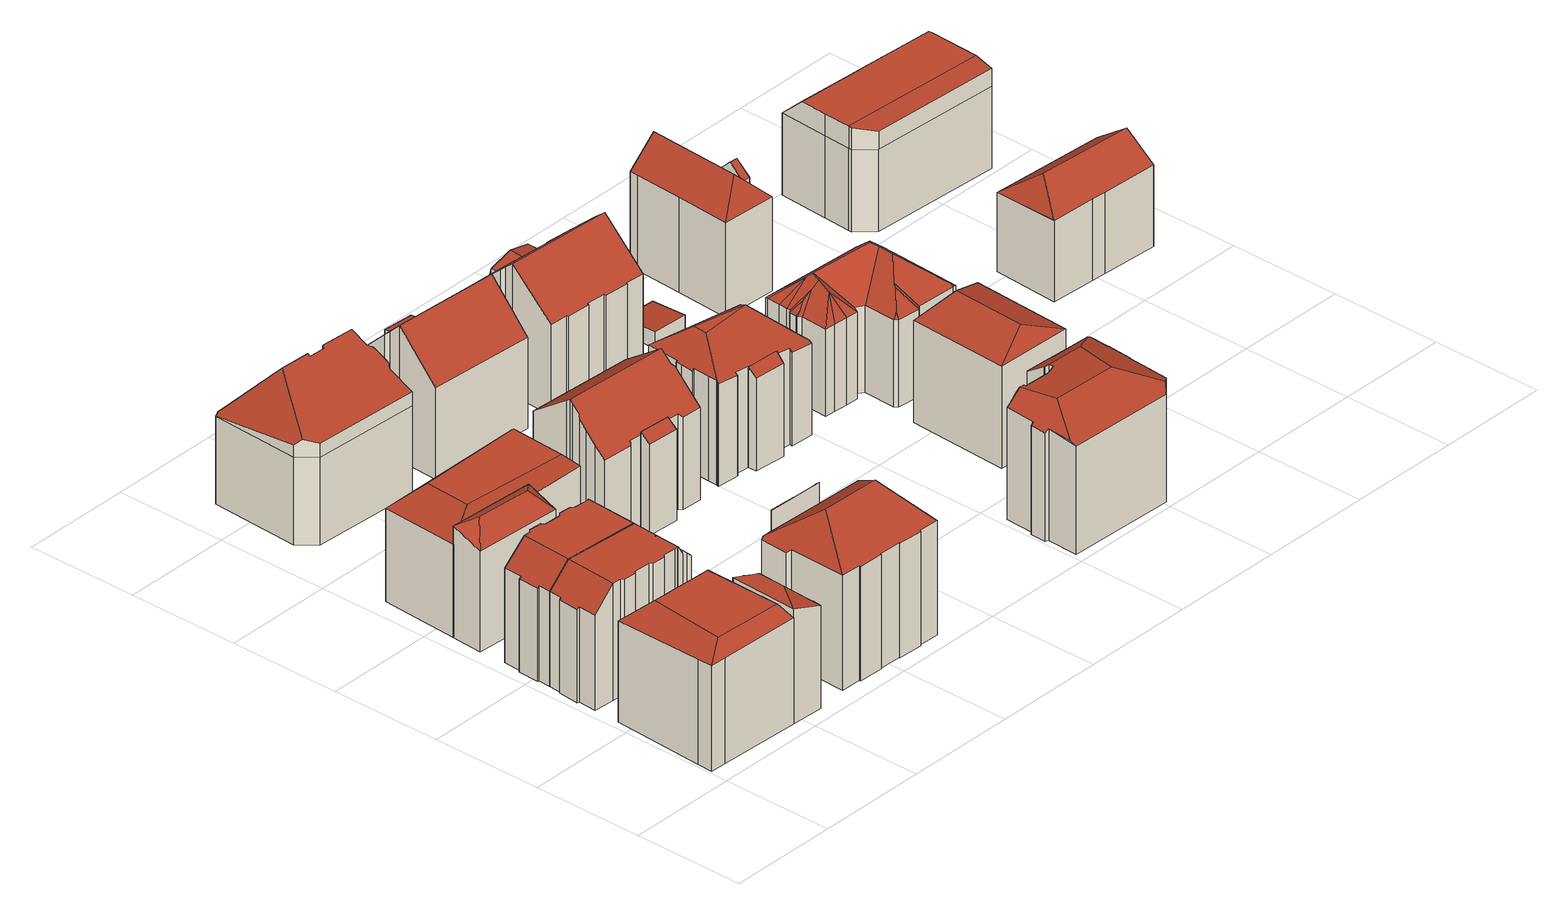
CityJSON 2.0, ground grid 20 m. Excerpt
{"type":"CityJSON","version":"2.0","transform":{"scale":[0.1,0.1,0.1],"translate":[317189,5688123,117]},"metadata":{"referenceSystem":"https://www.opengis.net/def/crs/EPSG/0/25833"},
"CityObjects":{
"building1":{"type":"Building","attributes":{"Gemeindeschluessel":14713000,"Geometrietyp2DReferenz":"3000","function":"31001_9998","roofType":"9999"},"children":["building1-1","building1-2"]},
"building1-1":{"type":"BuildingPart","attributes":{"Dachtyp_tdc":"tdcCutTentRoof","Dachneigung":0.402,"QualitaetDacherkennung":64,"Geometrietyp2DReferenz":"3000","roofType":"9999","measuredHeight":20.85},"parents":["building1"],"geometry":[{"type":"MultiSurface","lod":"2","boundaries":[[[0,1,2,3]],[[1,4,5,2]],[[4,6,7,5]],[[8,9,10,11]],[[9,12,13,10]],[[12,14,15,13]],[[14,16,17,15]],[[16,18,19,17]],[[18,20,21,19]],[[20,22,23,21]],[[22,24,25,23]],[[24,26,27,25]],[[26,0,3,27]],[[12,9,8,28,29]],[[16,14,12,29,30]],[[22,20,18,16,30,31]],[[8,6,4,1,0,26,24,22,31,28]],[[31,30,29,28]],[[3,2,5,7,11,10,13,15,17,19,21,23,25,27]],[[11,7,6,8]]],"semantics":{"surfaces":[{"type":"WallSurface"},{"type":"RoofSurface"},{"type":"GroundSurface"},{"type":"ClosureSurface"}],"values":[0,0,0,0,0,0,0,0,0,0,0,0,0,1,1,1,1,1,2,3]}}]},
"building1-2":{"type":"BuildingPart","attributes":{"Dachtyp_tdc":"tdcHipRoof","Dachneigung":42.97,"QualitaetDacherkennung":53,"Geometrietyp2DReferenz":"3000","roofType":"3200","measuredHeight":20.93},"parents":["building1"],"geometry":[{"type":"MultiSurface","lod":"2","boundaries":[[[32,33,34,35]],[[33,36,37,34]],[[36,38,39,37]],[[38,40,41,39]],[[40,42,11,41]],[[42,8,11]],[[43,44,45,7,6]],[[44,46,47,45]],[[46,48,49,47]],[[48,50,51,49]],[[50,52,53,51]],[[52,54,55,53]],[[54,32,35,55]],[[50,48,46,44,43,56]],[[42,40,57]],[[43,42,57,56]],[[40,38,36,33,32,54,52,50,56,57]],[[35,34,37,39,41,11,7,45,47,49,51,53,55]],[[6,8,42,43]],[[6,7,11,8]]],"semantics":{"surfaces":[{"type":"WallSurface"},{"type":"RoofSurface"},{"type":"GroundSurface"},{"type":"ClosureSurface"}],"values":[0,0,0,0,0,0,0,0,0,0,0,0,0,1,1,1,1,2,0,3]}}]},
"building2":{"type":"Building","attributes":{"Gemeindeschluessel":14713000,"Geometrietyp2DReferenz":"3000","function":"31001_9998","roofType":"9999"},"children":["building2-1","building2-2"]},
"building2-1":{"type":"BuildingPart","attributes":{"Dachtyp_tdc":"tdcCutGableRoof","Dachneigung":0.025,"QualitaetDacherkennung":58,"Geometrietyp2DReferenz":"3000","roofType":"9999","measuredHeight":20.74},"parents":["building2"],"geometry":[{"type":"MultiSurface","lod":"2","boundaries":[[[58,59,60,61]],[[59,62,63,60]],[[62,64,65,63]],[[64,66,67,65]],[[66,68,69,67]],[[68,70,71,69]],[[70,72,73,71]],[[72,74,75,73]],[[74,76,77,75]],[[76,78,79,77]],[[78,80,81,79]],[[80,82,83,81]],[[82,84,85,83]],[[84,86,87,85]],[[86,88,89,87]],[[88,90,91,89]],[[90,92,93,91]],[[92,94,95,93]],[[96,97,98,99]],[[97,100,101,98]],[[100,102,103,101]],[[102,58,61,103]],[[97,96,94,92,90]],[[88,86,84,82,80,78,76,74]],[[90,88,74,72,70,68,66,64,62,59,58,102,100,97]],[[61,60,63,65,67,69,71,73,75,77,79,81,83,85,87,89,91,93,95,99,98,101,103]],[[99,95,94,96]]],"semantics":{"surfaces":[{"type":"WallSurface"},{"type":"RoofSurface"},{"type":"GroundSurface"},{"type":"ClosureSurface"}],"values":[0,0,0,0,0,0,0,0,0,0,0,0,0,0,0,0,0,0,0,0,0,0,1,1,1,2,3]}}]},
"building2-2":{"type":"BuildingPart","attributes":{"Dachtyp_tdc":"tdcPolyFlatRoof","Dachneigung":43.73,"QualitaetDacherkennung":75,"Geometrietyp2DReferenz":"3000","roofType":"2100","measuredHeight":19.77},"parents":["building2"],"geometry":[{"type":"MultiSurface","lod":"2","boundaries":[[[104,105,106,107]],[[105,108,99,106]],[[109,110,111,95,94]],[[110,112,113,111]],[[112,114,115,113]],[[114,116,117,115]],[[116,118,119,117]],[[118,120,121,119]],[[120,122,123,121]],[[122,124,125,123]],[[124,104,107,125]],[[124,122,120,118,116,114,112,110,109,108,105,104]],[[107,106,99,95,111,113,115,117,119,121,123,125]],[[109,94,96,108]],[[94,95,99,96]]],"semantics":{"surfaces":[{"type":"WallSurface"},{"type":"RoofSurface"},{"type":"GroundSurface"},{"type":"ClosureSurface"}],"values":[0,0,0,0,0,0,0,0,0,0,0,1,2,0,3]}}]},
"building3":{"type":"Building","attributes":{"Gemeindeschluessel":14713000,"Geometrietyp2DReferenz":"3000","function":"31001_9998","roofType":"9999"},"children":["building3-1","building3-2"]},
"building3-1":{"type":"BuildingPart","attributes":{"Dachtyp_tdc":"tdcPolyFlatRoof","Dachneigung":44.16,"QualitaetDacherkennung":82,"Geometrietyp2DReferenz":"3000","roofType":"2100","measuredHeight":19.74},"parents":["building3"],"geometry":[{"type":"MultiSurface","lod":"2","boundaries":[[[126,127,128,129]],[[126,130,131,127]],[[130,132,133,131]],[[132,134,135,133]],[[134,136,137,135]],[[136,138,139,137]],[[138,140,141,139]],[[140,142,143,141]],[[142,144,145,143]],[[144,146,147,145]],[[146,144,142,140,138,136,134,132,130,126,129]],[[128,127,131,133,135,137,139,141,143,145,147]],[[129,128,147,146]]],"semantics":{"surfaces":[{"type":"WallSurface"},{"type":"RoofSurface"},{"type":"GroundSurface"},{"type":"ClosureSurface"}],"values":[0,0,0,0,0,0,0,0,0,0,1,2,3]}}]},
"building3-2":{"type":"BuildingPart","attributes":{"Dachtyp_tdc":"tdcCutGableRoof","Dachneigung":0.342,"QualitaetDacherkennung":62,"Geometrietyp2DReferenz":"3000","roofType":"9999","measuredHeight":20.79},"parents":["building3"],"geometry":[{"type":"MultiSurface","lod":"2","boundaries":[[[148,149,150,151]],[[149,152,153,150]],[[152,154,155,153]],[[154,156,157,155]],[[156,158,159,157]],[[158,160,161,159]],[[160,162,163,161]],[[162,129,128,163]],[[146,164,93,147]],[[164,165,166,93]],[[165,88,89,166]],[[88,86,87,89]],[[86,167,168,87]],[[167,169,170,168]],[[169,171,172,170]],[[171,173,174,172]],[[173,175,176,174]],[[175,177,178,176]],[[177,179,180,178]],[[179,181,182,180]],[[181,148,151,182]],[[177,175,173,171,169,167,86,88]],[[165,164,146,129,162]],[[88,165,162,160,158,156,154,152,149,148,181,179,177]],[[151,150,153,155,157,159,161,163,128,147,93,166,89,87,168,170,172,174,176,178,180,182]],[[146,147,128,129]]],"semantics":{"surfaces":[{"type":"WallSurface"},{"type":"RoofSurface"},{"type":"GroundSurface"},{"type":"ClosureSurface"}],"values":[0,0,0,0,0,0,0,0,0,0,0,0,0,0,0,0,0,0,0,0,0,1,1,1,2,3]}}]},
"building4":{"type":"Building","attributes":{"Gemeindeschluessel":14713000,"Geometrietyp2DReferenz":"3000","function":"31001_9998","roofType":"9999"},"children":["building4-1","building4-2"]},
"building4-1":{"type":"BuildingPart","attributes":{"Dachtyp_tdc":"tdcCutTentRoof","Dachneigung":0.032,"QualitaetDacherkennung":60,"Geometrietyp2DReferenz":"3000","roofType":"9999","measuredHeight":20.72},"parents":["building4"],"geometry":[{"type":"MultiSurface","lod":"2","boundaries":[[[183,184,185,186]],[[184,187,188,185]],[[187,189,190,188]],[[184,183,191,192]],[[187,184,192,193]],[[189,187,193,194]],[[183,195,189,194,191]],[[194,193,192,191]],[[186,185,188,190,196]],[[195,196,190,189]],[[183,186,196,195]]],"semantics":{"surfaces":[{"type":"WallSurface"},{"type":"RoofSurface"},{"type":"GroundSurface"},{"type":"ClosureSurface"}],"values":[0,0,0,1,1,1,1,1,2,0,3]}}]},
"building4-2":{"type":"BuildingPart","attributes":{"Dachtyp_tdc":"tdcHipRoof","Dachneigung":42.62,"QualitaetDacherkennung":52,"Geometrietyp2DReferenz":"3000","roofType":"3200","measuredHeight":20.84},"parents":["building4"],"geometry":[{"type":"MultiSurface","lod":"2","boundaries":[[[197,198,199,196,195]],[[198,200,201,199]],[[200,202,183,186,201]],[[198,197,203]],[[202,200,204]],[[197,202,204,203]],[[200,198,203,204]],[[186,196,199,201]],[[195,183,202,197]],[[196,186,183,195]]],"semantics":{"surfaces":[{"type":"WallSurface"},{"type":"RoofSurface"},{"type":"GroundSurface"},{"type":"ClosureSurface"}],"values":[0,0,0,1,1,1,1,2,0,3]}}]},
"building5":{"type":"Building","attributes":{"Gemeindeschluessel":14713000,"Geometrietyp2DReferenz":"3000","function":"31001_9998","roofType":"9999"},"children":["building5-1","building5-2"]},
"building5-1":{"type":"BuildingPart","attributes":{"Dachtyp_tdc":"tdcFreeFormRoof","Dachneigung":36.02,"QualitaetDacherkennung":24,"Geometrietyp2DReferenz":"3000","roofType":"5000","measuredHeight":26.17},"parents":["building5"],"geometry":[{"type":"MultiSurface","lod":"2","boundaries":[[[205,206,207,208]],[[206,209,210,207]],[[209,211,212,210]],[[211,213,214,212]],[[213,215,216,214]],[[215,217,218,216]],[[217,219,220,218]],[[219,221,222,220]],[[221,223,224,222]],[[223,225,226,224]],[[225,227,228,226]],[[227,229,230,228]],[[229,231,232,230]],[[233,234,235,236]],[[234,237,238,235]],[[237,239,240,238]],[[239,241,242,240]],[[241,243,244,242]],[[243,245,246,244]],[[245,247,248,246]],[[247,205,208,248]],[[243,241,239,237,234,249]],[[234,233,231,229,227,225,250,249]],[[225,223,221,219,217,250]],[[217,215,213,211,209,206,205,247,245,243,249,250]],[[208,207,210,212,214,216,218,220,222,224,226,228,230,232,236,235,238,240,242,244,246,248]],[[236,232,231,233]]],"semantics":{"surfaces":[{"type":"WallSurface"},{"type":"RoofSurface"},{"type":"GroundSurface"},{"type":"ClosureSurface"}],"values":[0,0,0,0,0,0,0,0,0,0,0,0,0,0,0,0,0,0,0,0,0,1,1,1,1,2,3]}}]},
"building5-2":{"type":"BuildingPart","attributes":{"Dachtyp_tdc":"tdcPolyFlatRoof","Dachneigung":46.43,"QualitaetDacherkennung":60,"Geometrietyp2DReferenz":"3000","roofType":"2100","measuredHeight":24},"parents":["building5"],"geometry":[{"type":"MultiSurface","lod":"2","boundaries":[[[251,252,230,232,231]],[[252,253,254,230]],[[253,255,256,254]],[[255,257,258,256]],[[257,259,260,258]],[[259,261,262,260]],[[261,263,264,262]],[[263,265,233,236,264]],[[265,263,261,259,257,255,253,252,251]],[[232,230,254,256,258,260,262,264,236]],[[251,231,233,265]],[[231,232,236,233]]],"semantics":{"surfaces":[{"type":"WallSurface"},{"type":"RoofSurface"},{"type":"GroundSurface"},{"type":"ClosureSurface"}],"values":[0,0,0,0,0,0,0,0,1,2,0,3]}}]},
"building6":{"type":"Building","attributes":{"Dachtyp_tdc":"tdcFreeFormRoof","Gemeindeschluessel":14713000,"Dachneigung":23.15,"QualitaetDacherkennung":26,"Geometrietyp2DReferenz":"3000","function":"31001_9998","roofType":"5000","measuredHeight":23.37},"geometry":[{"type":"MultiSurface","lod":"2","boundaries":[[[266,267,268,269]],[[267,270,271,268]],[[270,272,273,271]],[[272,274,275,273]],[[274,276,277,275]],[[276,278,279,277]],[[278,280,281,279]],[[280,282,283,281]],[[282,284,285,283]],[[284,286,287,285]],[[286,288,289,287]],[[288,290,291,289]],[[290,292,293,291]],[[292,294,295,293]],[[294,296,297,295]],[[296,298,299,297]],[[298,300,301,299]],[[300,302,303,301]],[[302,304,305,303]],[[304,306,307,305]],[[306,308,309,307]],[[308,310,311,309]],[[310,312,313,311]],[[312,314,315,313]],[[314,316,317,315]],[[316,318,319,317]],[[318,320,321,319]],[[320,322,323,321]],[[322,324,325,323]],[[324,326,327,325]],[[326,266,269,327]],[[328,329,330,331,332]],[[333,334,335,336,331,330,337,338,339,340,341,342,343,344,345]],[[346,347,348,349,350,351,352,353,354,320,318,316,355,332,331,336]],[[356,357,358,359,360,361,333,345]],[[282,361,360,284]],[[280,334,333,361,282]],[[284,360,359,286]],[[286,359,358,288]],[[288,358,357,290]],[[290,357,356,292]],[[292,356,345,344,294]],[[314,355,316]],[[312,328,332,355,314]],[[322,354,353,324]],[[320,354,322]],[[324,353,352,326]],[[326,352,351,266]],[[266,351,350,267]],[[267,350,349,270]],[[270,349,348,272]],[[272,348,347,274]],[[274,347,346,276]],[[276,346,336,335,278]],[[294,344,343,296]],[[296,343,342,298]],[[298,342,341,300]],[[300,341,340,302]],[[302,340,339,304]],[[304,339,338,306]],[[306,338,337,308]],[[308,337,330,329,310]],[[278,335,334,280]],[[310,329,328,312]],[[269,268,271,273,275,277,279,281,283,285,287,289,291,293,295,297,299,301,303,305,307,309,311,313,315,317,319,321,323,325,327]]],"semantics":{"surfaces":[{"type":"WallSurface"},{"type":"RoofSurface"},{"type":"GroundSurface"}],"values":[0,0,0,0,0,0,0,0,0,0,0,0,0,0,0,0,0,0,0,0,0,0,0,0,0,0,0,0,0,0,0,1,1,1,1,0,0,0,0,0,0,0,0,0,0,0,0,0,0,0,0,0,0,0,0,0,0,0,0,0,0,0,0,0,2]}}]},
"building7":{"type":"Building","attributes":{"Gemeindeschluessel":14713000,"Geometrietyp2DReferenz":"3000","function":"31001_9998","roofType":"9999"},"children":["building7-1","building7-2"]},
"building7-1":{"type":"BuildingPart","attributes":{"Dachtyp_tdc":"tdcPolyFlatRoof","Dachneigung":33.66,"QualitaetDacherkennung":47,"Geometrietyp2DReferenz":"3000","roofType":"2100","measuredHeight":17.41},"parents":["building7"],"geometry":[{"type":"MultiSurface","lod":"2","boundaries":[[[362,363,364,365,366]],[[363,367,368,364]],[[367,369,370,371,368]],[[369,367,363,362]],[[365,364,368,371]],[[366,370,369,362]],[[366,365,371,370]]],"semantics":{"surfaces":[{"type":"WallSurface"},{"type":"RoofSurface"},{"type":"GroundSurface"},{"type":"ClosureSurface"}],"values":[0,0,0,1,2,0,3]}}]},
"building7-2":{"type":"BuildingPart","attributes":{"Dachtyp_tdc":"tdcGableRoof","Dachneigung":43.45,"QualitaetDacherkennung":40,"Geometrietyp2DReferenz":"3000","roofType":"3100","measuredHeight":23.64},"parents":["building7"],"geometry":[{"type":"MultiSurface","lod":"2","boundaries":[[[372,373,374,375]],[[373,376,377,374]],[[376,366,365,377]],[[370,378,379,371]],[[378,380,381,379]],[[380,382,383,381]],[[382,384,385,383]],[[384,386,387,385]],[[386,388,389,387]],[[388,390,391,389]],[[390,392,393,391]],[[392,394,395,393]],[[394,396,397,395]],[[396,398,399,397]],[[398,400,401,399]],[[400,402,403,401]],[[402,404,405,403]],[[404,406,407,405]],[[406,408,409,407]],[[408,410,411,409]],[[410,372,375,411]],[[406,404,402,400,398,396]],[[396,394,392,390,388,386,384,382,380,378,370,366,376,373,372,410,408,406]],[[375,374,377,365,371,379,381,383,385,387,389,391,393,395,397,399,401,403,405,407,409,411]],[[371,365,366,370]]],"semantics":{"surfaces":[{"type":"WallSurface"},{"type":"RoofSurface"},{"type":"GroundSurface"},{"type":"ClosureSurface"}],"values":[0,0,0,0,0,0,0,0,0,0,0,0,0,0,0,0,0,0,0,0,0,1,1,2,3]}}]},
"building8":{"type":"Building","attributes":{"Gemeindeschluessel":14713000,"Geometrietyp2DReferenz":"3000","function":"31001_9998","roofType":"9999"},"children":["building8-1","building8-2"]},
"building8-1":{"type":"BuildingPart","attributes":{"Dachtyp_tdc":"tdcGableRoof","Dachneigung":44.32,"QualitaetDacherkennung":58,"Geometrietyp2DReferenz":"3000","roofType":"3100","measuredHeight":23.91},"parents":["building8"],"geometry":[{"type":"MultiSurface","lod":"2","boundaries":[[[412,413,414,415]],[[413,416,417,414]],[[416,418,417]],[[419,420,421,422]],[[419,423,424,420]],[[423,425,426,424]],[[425,427,428,426]],[[427,429,430,428]],[[429,431,432,430]],[[431,433,434,432]],[[433,435,436,434]],[[435,437,438,436]],[[437,439,440,438]],[[439,412,415,440]],[[435,433,431,429,427]],[[427,425,423,419,422,441,416,413,412,439,437,435]],[[415,414,417,442,421,420,424,426,428,430,432,434,436,438,440]],[[441,443,418,416]],[[443,442,417,418]],[[422,443,441]],[[422,421,442,443]]],"semantics":{"surfaces":[{"type":"WallSurface"},{"type":"RoofSurface"},{"type":"GroundSurface"},{"type":"ClosureSurface"}],"values":[0,0,0,0,0,0,0,0,0,0,0,0,0,0,1,1,2,0,3,0,3]}}]},
"building8-2":{"type":"BuildingPart","attributes":{"Dachtyp_tdc":"tdcPolyFlatRoof","Dachneigung":6.25,"QualitaetDacherkennung":30,"Geometrietyp2DReferenz":"3000","roofType":"2100","measuredHeight":16.56},"parents":["building8"],"geometry":[{"type":"MultiSurface","lod":"2","boundaries":[[[418,444,445,417]],[[444,446,447,445]],[[446,448,449,447]],[[448,450,451,449]],[[450,452,453,451]],[[452,454,455,453]],[[454,456,457,455]],[[456,422,421,457]],[[422,456,454,452,450,448,446,444,418,443]],[[442,417,445,447,449,451,453,455,457,421]],[[417,442,443,418]],[[442,421,422,443]]],"semantics":{"surfaces":[{"type":"WallSurface"},{"type":"RoofSurface"},{"type":"GroundSurface"},{"type":"ClosureSurface"}],"values":[0,0,0,0,0,0,0,0,1,2,3,3]}}]},
"building9":{"type":"Building","attributes":{"Gemeindeschluessel":14713000,"Geometrietyp2DReferenz":"3000","function":"31001_9998","roofType":"9999"},"children":["building9-1","building9-2"]},
"building9-1":{"type":"BuildingPart","attributes":{"Dachtyp_tdc":"tdcPolyFlatRoof","Dachneigung":43.07,"QualitaetDacherkennung":37,"Geometrietyp2DReferenz":"3000","roofType":"2100","measuredHeight":17.81},"parents":["building9"],"geometry":[{"type":"MultiSurface","lod":"2","boundaries":[[[458,459,460,461]],[[462,463,464,465,466]],[[463,458,461,464]],[[463,462,467,459,458]],[[461,460,465,464]],[[466,467,462]],[[465,460,459,467,466]]],"semantics":{"surfaces":[{"type":"WallSurface"},{"type":"RoofSurface"},{"type":"GroundSurface"},{"type":"ClosureSurface"}],"values":[0,0,0,1,2,0,3]}}]},
"building9-2":{"type":"BuildingPart","attributes":{"Dachtyp_tdc":"tdcCutTentRoof","Dachneigung":34.52,"QualitaetDacherkennung":42,"Geometrietyp2DReferenz":"3000","roofType":"9999","measuredHeight":22.27},"parents":["building9"],"geometry":[{"type":"MultiSurface","lod":"2","boundaries":[[[468,466,465,469]],[[470,460,459]],[[470,471,472,460]],[[471,473,474,472]],[[473,475,476,474]],[[475,477,478,476]],[[477,479,480,478]],[[479,481,482,480]],[[481,483,484,482]],[[483,485,486,484]],[[485,487,488,486]],[[487,489,490,488]],[[489,491,492,490]],[[491,493,494,492]],[[493,495,496,494]],[[495,497,498,496]],[[497,499,500,498]],[[499,501,502,500]],[[501,503,504,502]],[[503,505,506,504]],[[505,507,508,506]],[[507,509,510,508]],[[509,468,469,510]],[[493,491,489,487,485,483,481,479,511,512]],[[495,493,512,513]],[[505,503,501,499,497,495,513,514]],[[479,477,475,473,471,470,467,466,468,509,507,505,514,511]],[[514,513,512,511]],[[469,465,460,472,474,476,478,480,482,484,486,488,490,492,494,496,498,500,502,504,506,508,510]],[[459,467,470]],[[460,465,466,467,459]]],"semantics":{"surfaces":[{"type":"WallSurface"},{"type":"RoofSurface"},{"type":"GroundSurface"},{"type":"ClosureSurface"}],"values":[0,0,0,0,0,0,0,0,0,0,0,0,0,0,0,0,0,0,0,0,0,0,0,1,1,1,1,1,2,0,3]}}]},
"building10":{"type":"Building","attributes":{"Dachtyp_tdc":"tdcFreeFormRoof","Gemeindeschluessel":14713000,"Dachneigung":26.17,"QualitaetDacherkennung":40,"Geometrietyp2DReferenz":"3000","function":"31001_9998","roofType":"5000","measuredHeight":22.7},"geometry":[{"type":"MultiSurface","lod":"2","boundaries":[[[515,516,517,518]],[[516,519,520,517]],[[519,521,522,520]],[[521,523,524,522]],[[523,525,526,524]],[[525,527,528,526]],[[527,529,530,528]],[[529,531,532,530]],[[531,533,534,532]],[[533,535,536,534]],[[535,537,538,536]],[[537,539,540,538]],[[539,541,542,540]],[[541,543,544,542]],[[543,545,546,544]],[[545,547,548,546]],[[547,549,550,548]],[[549,551,552,550]],[[551,553,554,552]],[[553,555,556,554]],[[555,557,558,556]],[[557,559,560,558]],[[559,561,562,560]],[[561,563,564,562]],[[563,565,566,564]],[[565,567,568,566]],[[567,515,518,568]],[[565,569,570,571,572,567]],[[571,573,527,525,523,521,519,516,515,572]],[[574,575,551,549,547,545,543,541,576]],[[555,553,575,574,570,569,563,561,559,557]],[[570,574,576,539,537,535,533,531,529,573,571]],[[529,527,573]],[[541,539,576]],[[553,551,575]],[[515,567,572]],[[565,563,569]],[[518,517,520,522,524,526,528,530,532,534,536,538,540,542,544,546,548,550,552,554,556,558,560,562,564,566,568]]],"semantics":{"surfaces":[{"type":"WallSurface"},{"type":"RoofSurface"},{"type":"GroundSurface"}],"values":[0,0,0,0,0,0,0,0,0,0,0,0,0,0,0,0,0,0,0,0,0,0,0,0,0,0,0,1,1,1,1,1,0,0,0,0,0,2]}}]},
"building11":{"type":"Building","attributes":{"Gemeindeschluessel":14713000,"Geometrietyp2DReferenz":"3000","function":"31001_9998","roofType":"9999"},"children":["building11-1","building11-2"]},
"building11-1":{"type":"BuildingPart","attributes":{"Dachtyp_tdc":"tdcHipAndGableRoof","Dachneigung":75.78,"QualitaetDacherkennung":30,"Geometrietyp2DReferenz":"3000","roofType":"5000","measuredHeight":16.92},"parents":["building11"],"geometry":[{"type":"MultiSurface","lod":"2","boundaries":[[[577,578,579,580]],[[578,581,582,579]],[[581,583,584,582]],[[583,585,586,584]],[[585,587,588,586]],[[587,589,590,588]],[[589,591,592,590]],[[591,593,594,592]],[[593,595,596,594]],[[595,597,598,596]],[[593,591,589,587,585,583,581,578,599]],[[578,577,600,599]],[[600,597,595,593,599]],[[601,580,579,582,584,586,588,590,592,594,596,598]],[[577,580,601,600]],[[601,598,597,600]]],"semantics":{"surfaces":[{"type":"WallSurface"},{"type":"RoofSurface"},{"type":"GroundSurface"},{"type":"ClosureSurface"}],"values":[0,0,0,0,0,0,0,0,0,0,1,1,1,2,3,3]}}]},
"building11-2":{"type":"BuildingPart","attributes":{"Dachtyp_tdc":"tdcGableRoof","Dachneigung":42.78,"QualitaetDacherkennung":45,"Geometrietyp2DReferenz":"3000","roofType":"3100","measuredHeight":23.32},"parents":["building11"],"geometry":[{"type":"MultiSurface","lod":"2","boundaries":[[[602,603,580,604]],[[603,577,580]],[[605,606,607,598,597]],[[606,608,609,607]],[[608,610,611,609]],[[610,612,613,611]],[[612,614,615,613]],[[614,616,617,615]],[[616,618,619,617]],[[618,620,621,619]],[[620,622,623,621]],[[622,624,625,623]],[[624,626,627,625]],[[626,628,629,627]],[[628,630,631,629]],[[630,632,633,631]],[[632,634,635,633]],[[634,636,637,635]],[[636,638,639,637]],[[638,640,641,639]],[[640,602,604,641]],[[636,634,632,630,628,626,624,622,620,618,616,614]],[[614,612,610,608,606,605,603,602,640,638,636]],[[604,580,601,598,607,609,611,613,615,617,619,621,623,625,627,629,631,633,635,637,639,641]],[[605,597,600,577,603]],[[600,601,580,577]],[[597,598,601,600]]],"semantics":{"surfaces":[{"type":"WallSurface"},{"type":"RoofSurface"},{"type":"GroundSurface"},{"type":"ClosureSurface"}],"values":[0,0,0,0,0,0,0,0,0,0,0,0,0,0,0,0,0,0,0,0,0,1,1,2,0,3,3]}}]},
"building12":{"type":"Building","attributes":{"Dachtyp_tdc":"tdcHipRoof","Gemeindeschluessel":14713000,"Dachneigung":22.33,"QualitaetDacherkennung":56,"Geometrietyp2DReferenz":"3000","function":"31001_9998","roofType":"3200","measuredHeight":21.33},"geometry":[{"type":"MultiSurface","lod":"2","boundaries":[[[642,643,644,645]],[[643,646,647,644]],[[646,648,649,647]],[[648,642,645,649]],[[646,643,650]],[[642,648,651]],[[643,642,651,650]],[[648,646,650,651]],[[645,644,647,649]]],"semantics":{"surfaces":[{"type":"WallSurface"},{"type":"RoofSurface"},{"type":"GroundSurface"}],"values":[0,0,0,0,1,1,1,1,2]}}]},
"building13":{"type":"Building","attributes":{"Dachtyp_tdc":"tdcPolyFlatRoof","Gemeindeschluessel":14713000,"Dachneigung":4.81,"QualitaetDacherkennung":83,"Geometrietyp2DReferenz":"3000","function":"31001_9998","roofType":"2100","measuredHeight":3.1},"geometry":[{"type":"MultiSurface","lod":"2","boundaries":[[[652,653,654,655]],[[653,656,657,654]],[[656,658,659,657]],[[658,660,661,659]],[[660,652,655,661]],[[660,658,656,653,652]],[[655,654,657,659,661]]],"semantics":{"surfaces":[{"type":"WallSurface"},{"type":"RoofSurface"},{"type":"GroundSurface"}],"values":[0,0,0,0,0,1,2]}}]},
"building14":{"type":"Building","attributes":{"Dachtyp_tdc":"tdcFreeFormRoof","Gemeindeschluessel":14713000,"Dachneigung":40.59,"QualitaetDacherkennung":20,"Geometrietyp2DReferenz":"3000","function":"31001_9998","roofType":"5000","measuredHeight":21.59},"geometry":[{"type":"MultiSurface","lod":"2","boundaries":[[[662,663,664,665]],[[663,666,667,664]],[[666,668,669,667]],[[668,670,671,669]],[[670,672,673,671]],[[672,674,675,673]],[[674,676,677,675]],[[676,678,679,677]],[[678,680,681,679]],[[680,682,683,681]],[[682,684,685,683]],[[684,686,687,685]],[[686,688,689,687]],[[688,690,691,689]],[[690,692,693,691]],[[692,694,695,693]],[[694,696,697,695]],[[696,698,699,697]],[[698,700,701,699]],[[700,702,703,701]],[[702,704,705,703]],[[704,706,707,705]],[[706,662,665,707]],[[708,709,710,711,712,704,702]],[[700,708,702]],[[698,708,700]],[[708,698,696]],[[713,714,709,708,696,694]],[[715,716,713,694,692]],[[717,715,692,690]],[[717,690,688]],[[716,715,717,688,686]],[[718,714,713,716,686,684]],[[682,718,684]],[[680,718,682]],[[718,680,678]],[[710,709,714,718,678,676]],[[719,711,710,676,674]],[[720,721,722,723,719,674,672]],[[720,672,670]],[[721,720,670,668]],[[722,721,668,666]],[[724,723,722,666,663]],[[724,663,662]],[[712,711,719,723,724,662,706]],[[712,706,704]],[[665,664,667,669,671,673,675,677,679,681,683,685,687,689,691,693,695,697,699,701,703,705,707]]],"semantics":{"surfaces":[{"type":"WallSurface"},{"type":"RoofSurface"},{"type":"GroundSurface"}],"values":[0,0,0,0,0,0,0,0,0,0,0,0,0,0,0,0,0,0,0,0,0,0,0,1,1,1,1,1,1,1,1,1,1,1,1,1,1,1,1,1,1,1,1,1,1,1,2]}}]},
"building15":{"type":"Building","attributes":{"Gemeindeschluessel":14713000,"Geometrietyp2DReferenz":"3000","function":"31001_9998","roofType":"9999"},"children":["building15-1","building15-2"]},
"building15-1":{"type":"BuildingPart","attributes":{"Dachtyp_tdc":"tdcGableRoof","Dachneigung":40.24,"QualitaetDacherkennung":67,"Geometrietyp2DReferenz":"3000","roofType":"3100","measuredHeight":18.83},"parents":["building15"],"geometry":[{"type":"MultiSurface","lod":"2","boundaries":[[[725,726,727,728,729]],[[726,730,731,727]],[[730,732,733,731]],[[730,726,734]],[[725,735,732,736]],[[726,725,736,734]],[[732,730,734,736]],[[728,727,731,733]],[[729,735,725]],[[728,733,732,735,729]]],"semantics":{"surfaces":[{"type":"WallSurface"},{"type":"RoofSurface"},{"type":"GroundSurface"},{"type":"ClosureSurface"}],"values":[0,0,0,0,0,1,1,2,0,3]}}]},
"building15-2":{"type":"BuildingPart","attributes":{"Dachtyp_tdc":"tdcHipAndGableRoof","Dachneigung":43.67,"QualitaetDacherkennung":91,"Geometrietyp2DReferenz":"3000","roofType":"5000","measuredHeight":21.53},"parents":["building15"],"geometry":[{"type":"MultiSurface","lod":"2","boundaries":[[[737,738,739,740]],[[738,741,742,739]],[[741,729,728,742]],[[743,744,745,733,732]],[[744,746,747,745]],[[746,748,749,747]],[[748,750,751,749]],[[750,752,753,751]],[[752,737,740,753]],[[748,746,754]],[[746,744,743,735,729,741,738,754]],[[738,737,752,750,748,754]],[[740,739,742,728,733,745,747,749,751,753]],[[743,732,735]],[[732,733,728,729,735]]],"semantics":{"surfaces":[{"type":"WallSurface"},{"type":"RoofSurface"},{"type":"GroundSurface"},{"type":"ClosureSurface"}],"values":[0,0,0,0,0,0,0,0,0,1,1,1,2,0,3]}}]},
"building16":{"type":"Building","attributes":{"Dachtyp_tdc":"tdcFreeFormRoof","Gemeindeschluessel":14713000,"Dachneigung":36.51,"QualitaetDacherkennung":79,"Geometrietyp2DReferenz":"3000","function":"31001_9998","roofType":"5000","measuredHeight":18.53},"geometry":[{"type":"MultiSurface","lod":"2","boundaries":[[[755,756,757,758]],[[756,759,760,757]],[[759,761,762,760]],[[761,763,764,762]],[[763,765,766,764]],[[765,755,758,766]],[[767,756,768]],[[763,761,769,767,768,755,765]],[[767,769,759,756]],[[756,755,768]],[[761,759,769]],[[758,757,760,762,764,766]]],"semantics":{"surfaces":[{"type":"WallSurface"},{"type":"RoofSurface"},{"type":"GroundSurface"}],"values":[0,0,0,0,0,0,1,1,1,0,0,2]}}]},
"building17":{"type":"Building","attributes":{"Dachtyp_tdc":"tdcFreeFormRoof","Gemeindeschluessel":14713000,"Dachneigung":0.588,"QualitaetDacherkennung":51,"Geometrietyp2DReferenz":"3000","function":"31001_9998","roofType":"5000","measuredHeight":18.52},"geometry":[{"type":"MultiSurface","lod":"2","boundaries":[[[770,771,772,773]],[[771,774,775,772]],[[774,776,777,775]],[[776,778,779,777]],[[778,780,781,779]],[[780,782,783,781]],[[782,784,785,783]],[[784,786,787,785]],[[786,788,789,787]],[[788,790,791,789]],[[790,770,773,791]],[[792,793,794,795,796]],[[797,798,770,790,799,800]],[[801,800,799,802,794,793]],[[786,794,802,788]],[[788,802,799,790]],[[778,801,793,792,780]],[[776,800,801,778]],[[774,797,800,776]],[[771,798,797,774]],[[770,798,771]],[[782,796,795,784]],[[780,792,796,782]],[[784,795,794,786]],[[773,772,775,777,779,781,783,785,787,789,791]]],"semantics":{"surfaces":[{"type":"WallSurface"},{"type":"RoofSurface"},{"type":"GroundSurface"}],"values":[0,0,0,0,0,0,0,0,0,0,0,1,1,1,0,0,0,0,0,0,0,0,0,0,2]}}]}
},
"vertices":[
[194,182,182],[189,182,192],[189,182,10],[194,182,10],[188,160,193],[188,160,10],[188,152,193],[188,152,10],[183,27,198],[34,32,197],[34,32,10],[183,27,10],[4,33,197],[4,33,10],[6,61,196],[6,61,10],[15,227,189],[15,227,10],[128,221,190],[128,221,10],[130,225,186],[130,225,10],[192,221,187],[192,221,10],[197,221,177],[197,221,10],[196,183,178],[196,183,10],[172,50,218],[45,56,218],[60,195,217],[175,190,217],
[242,86,193],[249,85,187],[249,85,10],[242,86,10],[247,41,187],[247,41,10],[242,41,193],[242,41,10],[241,25,193],[241,25,10],[183,27,214],[188,152,214],[220,152,202],[220,152,10],[220,160,198],[220,160,10],[244,159,189],[244,159,10],[244,151,194],[244,151,10],[243,121,193],[243,121,10],[243,112,193],[243,112,10],[216,124,219],[214,73,219],
[164,267,216],[160,263,216],[160,263,9],[164,267,9],[136,264,216],[136,264,9],[132,269,216],[132,269,9],[102,270,216],[102,270,9],[98,266,216],[98,266,9],[75,267,216],[75,267,9],[71,272,216],[71,272,9],[56,273,216],[56,273,9],[17,275,177],[17,275,9],[19,308,177],[19,308,9],[15,308,174],[15,308,9],[18,346,174],[18,346,9],[21,346,177],[21,346,9],[22,369,177],[22,369,9],[62,367,216],[62,367,9],[200,358,216],[200,358,9],[209,358,200],[209,358,9],[208,338,200],[208,338,9],[203,265,200],[195,266,216],[195,266,9],[203,265,9],[193,266,216],[193,266,9],[188,266,216],[188,266,9],
[217,260,193],[213,265,197],[213,265,9],[217,260,9],[203,265,206],[208,338,206],[222,337,193],[222,337,9],[221,334,193],[221,334,9],[224,334,191],[224,334,9],[222,297,191],[222,297,9],[219,296,193],[219,296,9],[218,267,193],[218,267,9],[220,265,190],[220,265,9],[221,264,189],[221,264,9],
[224,451,197],[224,451,9],[215,452,9],[215,452,206],[228,455,194],[228,455,9],[232,450,189],[232,450,9],[228,447,193],[228,447,9],[226,418,193],[226,418,9],[228,418,191],[228,418,9],[226,380,191],[226,380,9],[224,380,193],[224,380,9],[224,377,193],[224,377,9],[210,378,206],[210,378,9],
[108,462,216],[112,457,216],[112,457,9],[108,462,9],[143,455,216],[143,455,9],[148,460,216],[148,460,9],[170,459,216],[170,459,9],[175,454,216],[175,454,9],[202,452,216],[202,452,9],[204,452,217],[204,452,9],[209,358,206],[199,358,217],[199,358,9],[23,391,177],[23,391,9],[20,391,174],[20,391,9],[22,429,174],[22,429,9],[25,428,177],[25,428,9],[27,462,177],[27,462,9],[67,459,216],[67,459,9],[80,459,216],[80,459,9],[85,464,216],[85,464,9],
[27,564,175],[35,705,175],[35,705,10],[27,564,10],[304,690,190],[304,690,10],[296,549,190],[296,549,10],[73,577,218],[78,659,218],[274,661,218],[269,562,218],[187,555,184],[187,555,10],
[187,555,208],[184,499,188],[184,499,10],[24,508,188],[24,508,10],[27,564,208],[160,534,219],[58,540,219],
[413,19,221],[413,20,222],[413,20,19],[413,19,19],[372,21,222],[372,21,19],[372,20,221],[372,20,19],[327,21,221],[327,21,19],[326,23,222],[326,23,19],[290,24,222],[290,24,19],[293,128,222],[293,128,19],[288,134,216],[288,134,19],[290,185,217],[290,185,19],[294,185,222],[294,185,19],[299,185,222],[299,185,19],[312,185,222],[312,185,19],[312,184,222],[312,184,19],[416,181,222],[501,179,222],[501,179,19],[416,181,19],[505,178,216],[505,178,19],[504,126,216],[504,126,19],[499,121,222],[499,121,19],[496,18,222],[496,18,19],[459,19,222],[459,19,19],[458,17,221],[458,17,19],[450,100,281],[340,103,281],
[312,184,259],[312,185,259],[327,184,259],[327,184,19],[362,183,259],[362,183,19],[362,190,252],[362,190,19],[362,195,246],[362,195,19],[416,194,246],[416,194,19],[416,188,253],[416,188,19],[416,181,259],
[207,1051,173],[203,1051,173],[203,1051,18],[207,1051,18],[197,1051,173],[197,1051,18],[196,1050,173],[196,1050,18],[193,1002,173],[193,1002,18],[189,998,173],[189,998,18],[188,988,173],[188,988,18],[217,987,173],[217,987,18],[224,995,173],[224,995,18],[228,995,173],[228,995,18],[240,995,173],[240,995,18],[242,999,173],[242,999,18],[276,997,173],[276,997,18],[282,997,173],[282,997,18],[280,957,173],[280,957,18],[285,949,173],[285,949,18],[285,938,173],[285,938,18],[284,922,173],[284,922,18],[283,916,173],[283,916,18],[277,910,173],[277,910,18],[274,862,173],[274,862,18],[78,872,173],[78,872,18],[52,902,173],[52,902,18],[60,1063,173],[60,1063,18],[108,1061,173],[108,1061,18],[113,1066,173],[113,1066,18],[147,1064,173],[147,1064,18],[148,1064,173],[148,1064,18],[153,1059,173],[153,1059,18],[170,1058,173],[170,1058,18],[207,1056,173],[207,1056,18],[60,1063,174],[52,902,195],[61,892,205],[134,996,252],[66,1063,179],[221,992,252],[217,987,250],[188,988,249],[188,993,252],[78,872,198],[274,862,198],[277,910,218],[283,916,221],[284,922,224],[285,938,230],[285,949,235],[280,957,238],[281,988,252],[189,998,247],[193,1002,242],[196,1050,186],[197,1051,184],[203,1051,184],[207,1051,184],[207,1056,178],[170,1058,178],[153,1059,179],[108,1061,178],[282,997,241],[276,997,241],[242,999,241],[240,995,246],[228,995,247],[224,995,247],
[478,535,194],[476,516,181],[476,516,20],[478,535,20],[478,535,189],[419,519,181],[419,519,20],[420,538,194],[420,538,189],[420,538,20],
[541,526,184],[505,528,183],[505,528,20],[541,526,20],[500,534,189],[500,534,20],[397,540,189],[397,540,20],[397,538,187],[397,538,20],[393,534,184],[393,534,20],[338,537,184],[338,537,20],[339,557,202],[339,557,20],[340,576,220],[340,576,20],[341,589,233],[341,589,20],[345,594,238],[345,594,20],[345,607,250],[345,607,20],[346,613,256],[346,613,20],[346,619,252],[346,619,20],[349,687,203],[349,687,20],[349,688,202],[349,688,20],[546,678,202],[546,678,20],[541,603,256],[541,603,20],[540,584,238],[540,584,20],[544,579,234],[544,579,20],
[327,1009,186],[339,1009,186],[339,1009,20],[327,1009,20],[351,1008,186],[351,1008,20],[351,1008,185],[532,998,186],[532,998,20],[476,1002,20],[476,1002,185],[530,948,235],[530,948,20],[525,944,240],[525,944,20],[524,924,259],[524,924,20],[519,851,185],[519,851,20],[519,848,182],[519,848,20],[324,859,182],[324,859,20],[328,934,259],[328,934,20],[329,954,240],[329,954,20],[324,960,234],[324,960,20],[476,1001,186],[476,1001,20],[476,1001,185],
[364,1008,185],[364,1008,20],[392,1006,185],[392,1006,20],[393,1021,183],[393,1021,20],[395,1021,183],[395,1021,20],[447,1018,183],[447,1018,20],[449,1018,183],[449,1018,20],[449,1003,185],[449,1003,20],
[654,515,185],[654,530,199],[654,530,21],[654,515,21],[714,527,200],[712,511,185],[712,511,21],[714,527,21],[714,527,194],[660,530,199],
[742,525,191],[742,525,21],[654,530,200],[627,532,202],[627,532,21],[626,527,199],[626,527,21],[586,529,203],[586,529,21],[586,531,204],[586,531,21],[587,534,206],[587,534,21],[587,550,206],[587,550,21],[589,581,206],[589,581,21],[586,581,203],[586,581,21],[587,603,204],[587,603,21],[588,615,204],[588,615,21],[590,615,206],[590,615,21],[594,675,206],[594,675,21],[790,664,187],[790,664,21],[788,605,186],[788,605,21],[789,604,184],[789,604,21],[788,570,184],[788,570,21],[785,569,187],[785,569,21],[783,523,187],[783,523,21],[783,518,183],[783,518,21],[741,520,187],[741,520,21],[631,593,244],[632,618,244],[728,601,243],[728,600,243],
[801,65,216],[795,66,211],[795,66,19],[801,65,19],[796,95,212],[796,95,19],[801,95,216],[801,95,19],[803,149,217],[803,149,19],[810,149,222],[810,149,19],[825,149,235],[825,149,19],[838,148,240],[838,148,19],[840,148,240],[840,148,19],[840,143,241],[840,143,19],[889,142,241],[889,142,19],[906,148,240],[906,148,19],[907,157,240],[907,157,19],[900,158,239],[900,158,19],[899,160,238],[899,160,19],[899,193,216],[899,193,19],[902,196,214],[902,196,19],[949,194,214],[949,194,19],[955,190,217],[955,190,19],[1034,187,214],[1034,187,19],[1032,151,214],[1032,151,19],[1034,151,213],[1034,151,19],[1032,106,212],[1032,106,19],[1030,106,213],[1030,106,19],[1026,30,212],[1026,30,19],[995,2,210],[995,2,19],[799,9,210],[799,9,19],[1012,18,218],[956,76,246],[838,80,246],[799,19,215],[832,149,240],[976,155,239],[1028,187,217],[901,158,239],
[633,993,173],[635,1022,173],[635,1022,21],[633,993,21],[635,1031,135],[635,1031,21],[660,1030,139],[660,1030,21],[668,1020,176],[668,1020,21],[681,1020,177],[681,1020,21],[690,1029,143],[690,1029,21],[715,1027,146],[715,1027,21],[714,1019,180],[714,1019,21],[713,996,180],[713,996,21],[720,988,179],[720,988,21],[672,1017,190],[670,991,190],[670,991,21],
[571,996,191],[633,993,191],[571,996,21],[720,988,191],[721,988,192],[721,988,21],[776,985,191],[776,985,21],[774,935,236],[774,935,21],[769,930,240],[769,930,21],[768,914,254],[768,914,21],[764,835,181],[764,835,21],[729,837,181],[729,837,21],[728,835,180],[728,835,21],[684,838,180],[684,838,21],[682,840,182],[682,840,21],[647,842,182],[647,842,21],[647,840,180],[647,840,21],[604,842,180],[604,842,21],[602,844,181],[602,844,21],[568,845,181],[568,845,21],[572,924,254],[572,924,21],[573,940,240],[573,940,21],[568,945,236],[568,945,21],
[900,245,202],[909,427,202],[909,427,21],[900,245,21],[1046,420,205],[1046,420,21],[1037,238,205],[1037,238,21],[975,400,234],[968,267,234],
[805,847,53],[809,914,48],[809,914,22],[805,847,22],[825,913,48],[825,913,22],[872,910,48],[872,910,22],[869,844,53],[869,844,22],
[1052,469,176],[1046,469,176],[1046,469,22],[1052,469,22],[973,472,176],[973,472,22],[967,467,176],[967,467,22],[925,470,176],[925,470,22],[920,476,176],[920,476,22],[922,534,176],[922,534,22],[908,543,176],[908,543,22],[901,531,176],[901,531,22],[878,532,176],[878,532,22],[853,534,176],[853,534,22],[834,535,176],[834,535,22],[837,584,176],[837,584,22],[832,590,176],[832,590,22],[833,593,176],[833,593,22],[833,605,176],[833,605,22],[839,610,176],[839,610,22],[839,616,176],[839,616,22],[840,632,176],[840,632,22],[841,656,176],[841,656,22],[841,660,176],[841,660,22],[1034,650,176],[1034,650,22],[1060,620,176],[1060,620,22],[881,616,211],[888,608,218],[892,610,216],[985,579,238],[1026,616,205],[873,594,206],[884,593,215],[852,596,192],[870,595,203],[840,592,182],[876,566,209],[991,568,233],[929,479,184],[955,502,205],[960,511,208],[989,538,233],[1047,474,180],
[1046,929,191],[1060,928,192],[1060,928,22],[1046,929,22],[1046,929,190],[1058,882,189],[1058,882,22],[1044,883,188],[1044,883,22],[1059,908,211],[1045,901,190],[1045,909,211],
[952,1025,190],[1001,1022,238],[1001,1022,22],[952,1025,22],[1051,1019,190],[1051,1019,22],[1044,883,190],[1043,883,190],[1043,883,22],[1040,821,189],[1040,821,22],[940,826,189],[940,826,22],[946,923,190],[946,923,22],[951,1009,190],[951,1009,22],[992,854,238],
[1290,483,169],[1297,602,165],[1297,602,25],[1290,483,25],[1509,590,165],[1509,590,25],[1502,472,170],[1502,472,25],[1399,477,169],[1399,477,25],[1373,479,169],[1373,479,25],[1329,539,210],[1291,484,170],[1505,528,210],
[1398,976,167],[1397,954,167],[1397,954,22],[1398,976,22],[1516,947,167],[1516,947,22],[1515,928,167],[1515,928,22],[1515,922,167],[1515,922,22],[1508,797,167],[1508,797,22],[1267,810,167],[1267,810,22],[1240,839,167],[1240,839,22],[1240,845,167],[1240,845,22],[1243,894,167],[1243,894,22],[1248,984,167],[1248,984,22],[1508,797,199],[1510,830,207],[1240,845,207],[1240,839,206],[1267,810,199],[1516,947,188],[1397,954,188],[1245,943,206],[1515,928,206],[1515,922,206],[1243,894,206]
]}
